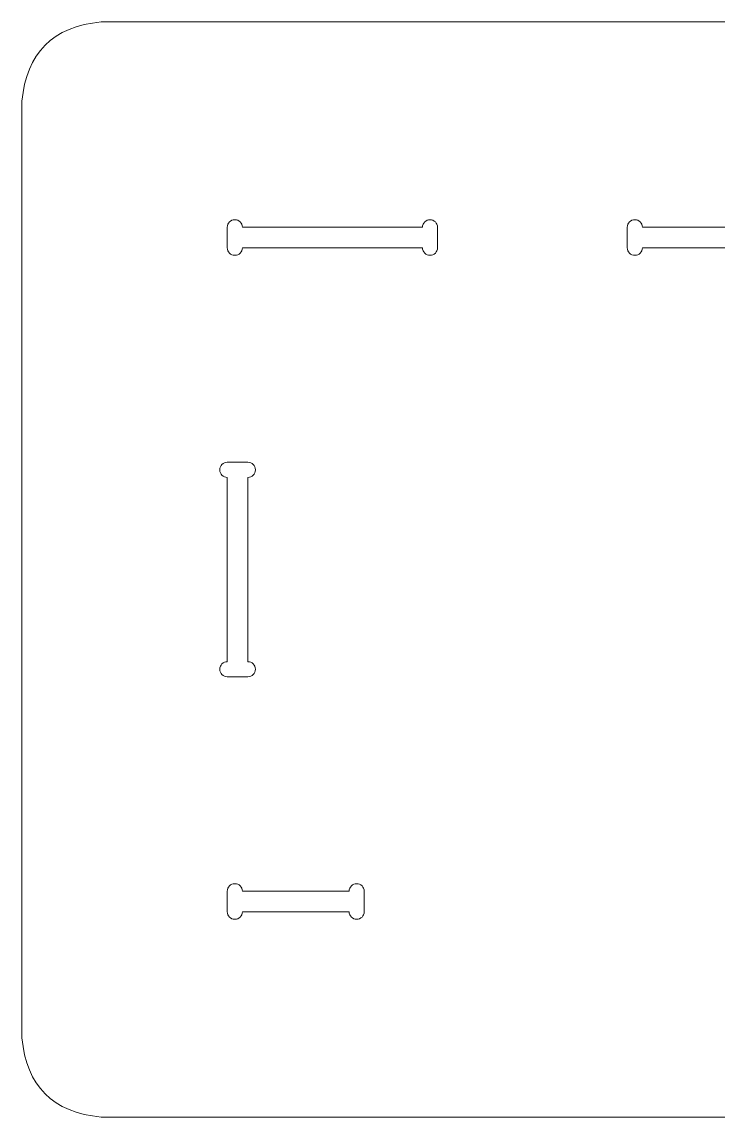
# Model space of a CAD drawing. Header units: millimetres. Extents: x -494 to 494, y -418 to 418.
# Drawn here: x -380.3 to -278.6, y 258.2 to 418.2 of the extents above; entities that cross this region are included whole.
import ezdxf

# ---------------------------------------------------------------- set-up
doc = ezdxf.new("R2010")
doc.units = ezdxf.units.MM
doc.header["$MEASUREMENT"] = 0

msp = doc.modelspace()

# ---------------------------------------------------------------- linework, layer by layer
at = {"lineweight": 9}
for points, knots in [([(-380.2743, 269.7641), (-380.2743, 360.9841), (-380.2743, 406.5941), (-380.2743, 406.5941), (-380.2743, 406.5941), (-379.624, 413.6544), (-375.764, 417.5178), (-368.6943, 418.1841), (-368.6943, 418.1841), (-368.6943, 418.1841), (-289.751, 418.1841), (-131.8643, 418.1841), (-131.8643, 418.1841), (-124.7971, 417.5169), (-120.9338, 413.6536), (-120.2743, 406.5941), (-120.2743, 406.5941), (-120.2743, 406.5941), (-120.2743, 360.9841), (-120.2743, 269.7641), (-120.2743, 269.7641), (-120.9358, 262.7126), (-124.7992, 258.8526), (-131.8643, 258.1841), (-131.8643, 258.1841), (-131.8643, 258.1841), (-210.8076, 258.1841), (-368.6943, 258.1841), (-368.6943, 258.1841), (-375.7619, 258.8517), (-379.6219, 262.7117), (-380.2743, 269.7641)], [0, 0, 0, 0, 0.11111111, 0.11111111, 0.11111111, 0.11111111, 0.22222222, 0.22222222, 0.22222222, 0.22222222, 0.33333333, 0.33333333, 0.33333333, 0.33333333, 0.44444444, 0.44444444, 0.44444444, 0.44444444, 0.55555556, 0.55555556, 0.55555556, 0.55555556, 0.66666667, 0.66666667, 0.66666667, 0.66666667, 0.77777778, 0.77777778, 0.77777778, 0.77777778, 1, 1, 1, 1]), ([(-321.7643, 388.1841), (-321.7643, 388.1841), (-348.0743, 388.1841), (-348.0743, 388.1841), (-348.0743, 388.1841), (-348.0743, 388.7916), (-348.5668, 389.2841), (-349.1743, 389.2841), (-349.1743, 389.2841), (-349.7818, 389.2841), (-350.2743, 388.7916), (-350.2743, 388.1841), (-350.2743, 388.1841), (-350.2743, 388.1841), (-350.2743, 385.1841), (-350.2743, 385.1841), (-350.2743, 385.1841), (-350.2743, 384.5766), (-349.7818, 384.0841), (-349.1743, 384.0841), (-349.1743, 384.0841), (-348.5668, 384.0841), (-348.0743, 384.5766), (-348.0743, 385.1841), (-348.0743, 385.1841), (-348.0743, 385.1841), (-321.7643, 385.1841), (-321.7643, 385.1841), (-321.7643, 385.1841), (-321.7643, 384.5766), (-321.2718, 384.0841), (-320.6643, 384.0841), (-320.6643, 384.0841), (-320.0568, 384.0841), (-319.5643, 384.5766), (-319.5643, 385.1841), (-319.5643, 385.1841), (-319.5643, 385.1841), (-319.5643, 388.1841), (-319.5643, 388.1841), (-319.5643, 388.1841), (-319.5643, 388.7916), (-320.0568, 389.2841), (-320.6643, 389.2841), (-320.6643, 389.2841), (-321.2718, 389.2841), (-321.7643, 388.7916), (-321.7643, 388.1841)], [0, 0, 0, 0, 0.07692308, 0.07692308, 0.07692308, 0.07692308, 0.15384615, 0.15384615, 0.15384615, 0.15384615, 0.23076923, 0.23076923, 0.23076923, 0.23076923, 0.30769231, 0.30769231, 0.30769231, 0.30769231, 0.38461538, 0.38461538, 0.38461538, 0.38461538, 0.46153846, 0.46153846, 0.46153846, 0.46153846, 0.53846154, 0.53846154, 0.53846154, 0.53846154, 0.61538462, 0.61538462, 0.61538462, 0.61538462, 0.69230769, 0.69230769, 0.69230769, 0.69230769, 0.76923077, 0.76923077, 0.76923077, 0.76923077, 0.84615385, 0.84615385, 0.84615385, 0.84615385, 1, 1, 1, 1]), ([(-266.3343, 388.1841), (-266.3343, 388.1841), (-289.6443, 388.1841), (-289.6443, 388.1841), (-289.6443, 388.1841), (-289.6443, 388.7916), (-290.1368, 389.2841), (-290.7443, 389.2841), (-290.7443, 389.2841), (-291.3518, 389.2841), (-291.8443, 388.7916), (-291.8443, 388.1841), (-291.8443, 388.1841), (-291.8443, 388.1841), (-291.8443, 385.1841), (-291.8443, 385.1841), (-291.8443, 385.1841), (-291.8443, 384.5766), (-291.3518, 384.0841), (-290.7443, 384.0841), (-290.7443, 384.0841), (-290.1368, 384.0841), (-289.6443, 384.5766), (-289.6443, 385.1841), (-289.6443, 385.1841), (-289.6443, 385.1841), (-266.3343, 385.1841), (-266.3343, 385.1841), (-266.3343, 385.1841), (-266.3343, 384.5766), (-265.8418, 384.0841), (-265.2343, 384.0841), (-265.2343, 384.0841), (-264.6268, 384.0841), (-264.1343, 384.5766), (-264.1343, 385.1841), (-264.1343, 385.1841), (-264.1343, 385.1841), (-264.1343, 388.1841), (-264.1343, 388.1841), (-264.1343, 388.1841), (-264.1343, 388.7916), (-264.6268, 389.2841), (-265.2343, 389.2841), (-265.2343, 389.2841), (-265.8418, 389.2841), (-266.3343, 388.7916), (-266.3343, 388.1841)], [0, 0, 0, 0, 0.07692308, 0.07692308, 0.07692308, 0.07692308, 0.15384615, 0.15384615, 0.15384615, 0.15384615, 0.23076923, 0.23076923, 0.23076923, 0.23076923, 0.30769231, 0.30769231, 0.30769231, 0.30769231, 0.38461538, 0.38461538, 0.38461538, 0.38461538, 0.46153846, 0.46153846, 0.46153846, 0.46153846, 0.53846154, 0.53846154, 0.53846154, 0.53846154, 0.61538462, 0.61538462, 0.61538462, 0.61538462, 0.69230769, 0.69230769, 0.69230769, 0.69230769, 0.76923077, 0.76923077, 0.76923077, 0.76923077, 0.84615385, 0.84615385, 0.84615385, 0.84615385, 1, 1, 1, 1]), ([(-350.2743, 353.8441), (-350.2743, 353.8441), (-347.2743, 353.8441), (-347.2743, 353.8441), (-347.2743, 353.8441), (-346.6668, 353.8441), (-346.1743, 353.3516), (-346.1743, 352.7441), (-346.1743, 352.7441), (-346.1743, 352.1366), (-346.6668, 351.6441), (-347.2743, 351.6441), (-347.2743, 351.6441), (-347.2743, 351.6441), (-347.2743, 324.7141), (-347.2743, 324.7141), (-347.2743, 324.7141), (-346.6668, 324.7141), (-346.1743, 324.2216), (-346.1743, 323.6141), (-346.1743, 323.6141), (-346.1743, 323.0066), (-346.6668, 322.5141), (-347.2743, 322.5141), (-347.2743, 322.5141), (-347.2743, 322.5141), (-350.2743, 322.5141), (-350.2743, 322.5141), (-350.2743, 322.5141), (-350.8818, 322.5141), (-351.3743, 323.0066), (-351.3743, 323.6141), (-351.3743, 323.6141), (-351.3743, 324.2216), (-350.8818, 324.7141), (-350.2743, 324.7141), (-350.2743, 324.7141), (-350.2743, 324.7141), (-350.2743, 351.6441), (-350.2743, 351.6441), (-350.2743, 351.6441), (-350.8818, 351.6441), (-351.3743, 352.1366), (-351.3743, 352.7441), (-351.3743, 352.7441), (-351.3743, 353.3516), (-350.8818, 353.8441), (-350.2743, 353.8441)], [0, 0, 0, 0, 0.07692308, 0.07692308, 0.07692308, 0.07692308, 0.15384615, 0.15384615, 0.15384615, 0.15384615, 0.23076923, 0.23076923, 0.23076923, 0.23076923, 0.30769231, 0.30769231, 0.30769231, 0.30769231, 0.38461538, 0.38461538, 0.38461538, 0.38461538, 0.46153846, 0.46153846, 0.46153846, 0.46153846, 0.53846154, 0.53846154, 0.53846154, 0.53846154, 0.61538462, 0.61538462, 0.61538462, 0.61538462, 0.69230769, 0.69230769, 0.69230769, 0.69230769, 0.76923077, 0.76923077, 0.76923077, 0.76923077, 0.84615385, 0.84615385, 0.84615385, 0.84615385, 1, 1, 1, 1]), ([(-350.2743, 291.1841), (-350.2743, 291.1841), (-350.2743, 288.1841), (-350.2743, 288.1841), (-350.2743, 288.1841), (-350.2743, 287.5766), (-349.7818, 287.0841), (-349.1743, 287.0841), (-349.1743, 287.0841), (-348.5668, 287.0841), (-348.0743, 287.5766), (-348.0743, 288.1841), (-348.0743, 288.1841), (-348.0743, 288.1841), (-332.4743, 288.1841), (-332.4743, 288.1841), (-332.4743, 288.1841), (-332.4743, 287.5766), (-331.9818, 287.0841), (-331.3743, 287.0841), (-331.3743, 287.0841), (-330.7668, 287.0841), (-330.2743, 287.5766), (-330.2743, 288.1841), (-330.2743, 288.1841), (-330.2743, 288.1841), (-330.2743, 291.1841), (-330.2743, 291.1841), (-330.2743, 291.1841), (-330.2743, 291.7916), (-330.7668, 292.2841), (-331.3743, 292.2841), (-331.3743, 292.2841), (-331.9818, 292.2841), (-332.4743, 291.7916), (-332.4743, 291.1841), (-332.4743, 291.1841), (-332.4743, 291.1841), (-348.0743, 291.1841), (-348.0743, 291.1841), (-348.0743, 291.1841), (-348.0743, 291.7916), (-348.5668, 292.2841), (-349.1743, 292.2841), (-349.1743, 292.2841), (-349.7818, 292.2841), (-350.2743, 291.7916), (-350.2743, 291.1841)], [0, 0, 0, 0, 0.07692308, 0.07692308, 0.07692308, 0.07692308, 0.15384615, 0.15384615, 0.15384615, 0.15384615, 0.23076923, 0.23076923, 0.23076923, 0.23076923, 0.30769231, 0.30769231, 0.30769231, 0.30769231, 0.38461538, 0.38461538, 0.38461538, 0.38461538, 0.46153846, 0.46153846, 0.46153846, 0.46153846, 0.53846154, 0.53846154, 0.53846154, 0.53846154, 0.61538462, 0.61538462, 0.61538462, 0.61538462, 0.69230769, 0.69230769, 0.69230769, 0.69230769, 0.76923077, 0.76923077, 0.76923077, 0.76923077, 0.84615385, 0.84615385, 0.84615385, 0.84615385, 1, 1, 1, 1])]:
    msp.add_open_spline(points, degree=3, knots=knots, dxfattribs=at)

doc.saveas('drawing.dxf')
